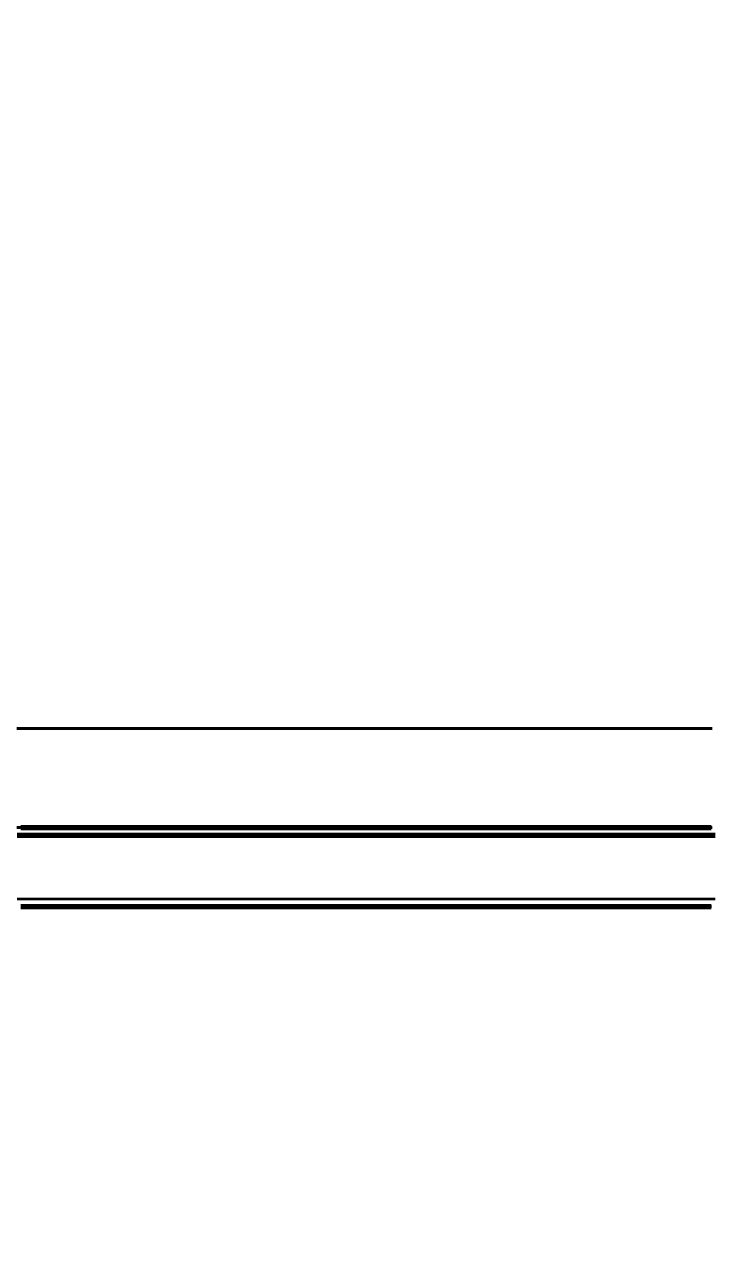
# Model space of a CAD drawing. Header units: millimetres. Extents: x 0 to 1554, y 0 to 420.
# Drawn here: x 92.08 to 108.47, y 141.39 to 170.84 of the extents above; entities that cross this region are included whole.
import ezdxf

# ---------------------------------------------------------------- set-up
doc = ezdxf.new("R2010")
doc.units = ezdxf.units.MM
doc.linetypes.add('IRAM-E-TRAZOS', pattern=[5, 4, -1])
for name, color, linetype, lineweight in [('01-VISIBLE', 7, 'CONTINUOUS', 70), ('02-OCULTA', 4, 'IRAM-E-TRAZOS', 35), ('04-COTA', 3, 'CONTINUOUS', 18)]:
    doc.layers.add(name, color=color, linetype=linetype, lineweight=lineweight)
doc.styles.add('ISO3098', font='isocpeur.ttf')
doc.dimstyles.new('FLAMA-IRAM', dxfattribs={"dimtxt": 3.5, "dimasz": 3.5, "dimexe": 2, "dimexo": 1.5, "dimgap": 1, "dimtad": 1, "dimdec": 1, "dimtxsty": 'ISO3098', "dimblk": 'IRAM_FLECHA', "dimblk1": 'IRAM_FLECHA', "dimblk2": 'IRAM_FLECHA', "dimcen": 2.5, "dimclrd": 256, "dimclre": 256, "dimclrt": 256, "dimazin": 3, "dimtfac": 1, "dimtmove": 0, "dimatfit": 3, "dimlwd": 18, "dimlwe": 18})

# ---------------------------------------------------------------- blocks, each defined once
blk = doc.blocks.new('IRAM_FLECHA')
blk.add_solid([(0, 0), (-1, 0.125), (-1, -0.125)])

msp = doc.modelspace()

# ---------------------------------------------------------------- linework, layer by layer
at = {"layer": '01-VISIBLE'}
for points in [[(108.66, 151.362), (108.467, 151.362), (108.274, 151.362), (108.082, 151.362), (107.889, 151.362), (107.697, 151.362), (107.504, 151.362), (107.311, 151.362), (107.119, 151.362), (106.926, 151.362), (106.733, 151.362), (106.541, 151.362), (106.348, 151.362), (106.156, 151.362), (105.963, 151.362), (105.77, 151.362), (105.578, 151.362), (105.385, 151.362), (105.192, 151.362), (105, 151.362), (104.807, 151.362), (104.615, 151.362), (104.422, 151.362), (104.229, 151.362), (104.037, 151.362), (103.844, 151.362), (103.651, 151.362), (103.459, 151.362), (103.266, 151.362), (103.074, 151.362), (102.881, 151.362), (102.688, 151.362), (102.496, 151.362), (102.303, 151.362), (102.111, 151.362), (101.918, 151.362), (101.725, 151.362), (101.533, 151.362), (101.34, 151.362), (101.147, 151.362), (100.955, 151.362), (100.762, 151.362), (100.569, 151.362), (100.377, 151.362), (100.184, 151.362), (99.992, 151.362), (99.799, 151.362), (99.606, 151.362), (99.414, 151.362), (99.221, 151.362), (99.028, 151.362), (98.836, 151.362), (98.643, 151.362), (98.451, 151.362), (98.258, 151.362), (98.065, 151.362), (97.873, 151.362), (97.68, 151.362), (97.487, 151.362), (97.295, 151.362), (97.102, 151.362), (96.91, 151.362), (96.717, 151.362), (96.524, 151.362), (96.332, 151.362), (96.139, 151.362), (95.947, 151.362), (95.754, 151.362), (95.561, 151.362), (95.369, 151.362), (95.176, 151.362), (94.983, 151.362), (94.791, 151.362), (94.598, 151.362), (94.405, 151.362), (94.213, 151.362), (94.02, 151.362), (93.828, 151.362), (93.635, 151.362), (93.442, 151.362), (93.25, 151.362), (93.057, 151.362), (92.864, 151.362), (92.672, 151.362), (92.479, 151.362), (92.287, 151.362), (92.094, 151.362), (91.901, 151.362)], [(91.985, 151.552), (92.18, 151.552), (92.375, 151.552), (92.57, 151.552), (92.765, 151.552), (92.96, 151.552), (93.155, 151.552), (93.35, 151.552), (93.545, 151.552), (93.74, 151.552), (93.935, 151.552), (94.13, 151.552), (94.325, 151.552), (94.52, 151.552), (94.715, 151.552), (94.91, 151.552), (95.105, 151.552), (95.3, 151.552), (95.495, 151.552), (95.69, 151.552), (95.885, 151.552), (96.08, 151.552), (96.275, 151.552), (96.47, 151.552), (96.665, 151.552), (96.86, 151.552), (97.055, 151.552), (97.25, 151.552), (97.445, 151.552), (97.64, 151.552), (97.835, 151.552), (98.03, 151.552), (98.225, 151.552), (98.42, 151.552), (98.615, 151.552), (98.81, 151.552), (99.005, 151.552), (99.2, 151.552), (99.395, 151.552), (99.59, 151.552), (99.785, 151.552), (99.98, 151.552), (100.175, 151.552), (100.37, 151.552), (100.565, 151.552), (100.76, 151.552), (100.955, 151.552), (101.15, 151.552), (101.345, 151.552), (101.54, 151.552), (101.735, 151.552), (101.93, 151.552), (102.125, 151.552), (102.32, 151.552), (102.515, 151.552), (102.71, 151.552), (102.905, 151.552), (103.1, 151.552), (103.295, 151.552), (103.49, 151.552), (103.685, 151.552), (103.88, 151.552), (104.075, 151.552), (104.27, 151.552), (104.465, 151.552), (104.66, 151.552), (104.855, 151.552), (105.05, 151.552), (105.245, 151.552), (105.44, 151.552), (105.635, 151.552), (105.83, 151.552), (106.025, 151.552), (106.22, 151.552), (106.415, 151.552), (106.61, 151.552), (106.805, 151.552), (107, 151.552), (107.195, 151.552), (107.39, 151.552), (107.585, 151.552), (107.78, 151.552), (107.975, 151.552), (108.17, 151.552), (108.365, 151.552), (108.56, 151.552)], [(91.985, 149.652), (92.18, 149.652), (92.375, 149.652), (92.57, 149.652), (92.765, 149.652), (92.96, 149.652), (93.155, 149.652), (93.35, 149.652), (93.545, 149.652), (93.74, 149.652), (93.935, 149.652), (94.13, 149.652), (94.325, 149.652), (94.52, 149.652), (94.715, 149.652), (94.91, 149.652), (95.105, 149.652), (95.3, 149.652), (95.495, 149.652), (95.69, 149.652), (95.885, 149.652), (96.08, 149.652), (96.275, 149.652), (96.47, 149.652), (96.665, 149.652), (96.86, 149.652), (97.055, 149.652), (97.25, 149.652), (97.445, 149.652), (97.64, 149.652), (97.835, 149.652), (98.03, 149.652), (98.225, 149.652), (98.42, 149.652), (98.615, 149.652), (98.81, 149.652), (99.005, 149.652), (99.2, 149.652), (99.395, 149.652), (99.59, 149.652), (99.785, 149.652), (99.98, 149.652), (100.175, 149.652), (100.37, 149.652), (100.565, 149.652), (100.76, 149.652), (100.955, 149.652), (101.15, 149.652), (101.345, 149.652), (101.54, 149.652), (101.735, 149.652), (101.93, 149.652), (102.125, 149.652), (102.32, 149.652), (102.515, 149.652), (102.71, 149.652), (102.905, 149.652), (103.1, 149.652), (103.295, 149.652), (103.49, 149.652), (103.685, 149.652), (103.88, 149.652), (104.075, 149.652), (104.27, 149.652), (104.465, 149.652), (104.66, 149.652), (104.855, 149.652), (105.05, 149.652), (105.245, 149.652), (105.44, 149.652), (105.635, 149.652), (105.83, 149.652), (106.025, 149.652), (106.22, 149.652), (106.415, 149.652), (106.61, 149.652), (106.805, 149.652), (107, 149.652), (107.195, 149.652), (107.39, 149.652), (107.585, 149.652), (107.78, 149.652), (107.975, 149.652), (108.17, 149.652), (108.365, 149.652), (108.56, 149.652)]]:
    msp.add_lwpolyline(points, dxfattribs=at)
at = {"layer": '02-OCULTA'}
for points in [[(108.588, 153.927), (108.402, 153.927), (108.217, 153.927), (108.031, 153.927), (107.846, 153.927), (107.66, 153.927), (107.475, 153.927), (107.289, 153.927), (107.104, 153.927), (106.918, 153.927), (106.733, 153.927), (106.547, 153.927), (106.362, 153.927), (106.176, 153.927), (105.991, 153.927), (105.805, 153.927), (105.62, 153.927), (105.434, 153.927), (105.249, 153.927), (105.063, 153.927), (104.878, 153.927), (104.692, 153.927), (104.507, 153.927), (104.321, 153.927), (104.136, 153.927), (103.95, 153.927), (103.765, 153.927), (103.579, 153.927), (103.394, 153.927), (103.208, 153.927), (103.023, 153.927), (102.837, 153.927), (102.652, 153.927), (102.466, 153.927), (102.281, 153.927), (102.095, 153.927), (101.91, 153.927), (101.724, 153.927), (101.539, 153.927), (101.353, 153.927), (101.168, 153.927), (100.982, 153.927), (100.797, 153.927), (100.611, 153.927), (100.426, 153.927), (100.24, 153.927), (100.055, 153.927), (99.869, 153.927), (99.684, 153.927), (99.498, 153.927), (99.313, 153.927), (99.127, 153.927), (98.942, 153.927), (98.756, 153.927), (98.571, 153.927), (98.385, 153.927), (98.2, 153.927), (98.014, 153.927), (97.829, 153.927), (97.643, 153.927), (97.458, 153.927), (97.272, 153.927), (97.087, 153.927), (96.901, 153.927), (96.716, 153.927), (96.53, 153.927), (96.345, 153.927), (96.159, 153.927), (95.974, 153.927), (95.788, 153.927), (95.603, 153.927), (95.417, 153.927), (95.232, 153.927), (95.046, 153.927), (94.861, 153.927), (94.675, 153.927), (94.49, 153.927), (94.304, 153.927), (94.119, 153.927), (93.933, 153.927), (93.748, 153.927), (93.562, 153.927), (93.377, 153.927), (93.191, 153.927), (93.006, 153.927), (92.82, 153.927), (92.635, 153.927), (92.45, 153.927), (92.264, 153.927), (92.078, 153.927), (91.893, 153.927)], [(91.893, 153.927), (92.078, 153.927), (92.264, 153.927), (92.45, 153.927), (92.635, 153.927), (92.82, 153.927), (93.006, 153.927), (93.191, 153.927), (93.377, 153.927), (93.562, 153.927), (93.748, 153.927), (93.933, 153.927), (94.119, 153.927), (94.304, 153.927), (94.49, 153.927), (94.675, 153.927), (94.861, 153.927), (95.046, 153.927), (95.232, 153.927), (95.417, 153.927), (95.603, 153.927), (95.788, 153.927), (95.974, 153.927), (96.159, 153.927), (96.345, 153.927), (96.53, 153.927), (96.716, 153.927), (96.901, 153.927), (97.087, 153.927), (97.272, 153.927), (97.458, 153.927), (97.643, 153.927), (97.829, 153.927), (98.014, 153.927), (98.2, 153.927), (98.385, 153.927), (98.571, 153.927), (98.756, 153.927), (98.942, 153.927), (99.127, 153.927), (99.313, 153.927), (99.498, 153.927), (99.684, 153.927), (99.869, 153.927), (100.055, 153.927), (100.24, 153.927), (100.426, 153.927), (100.611, 153.927), (100.797, 153.927), (100.982, 153.927), (101.168, 153.927), (101.353, 153.927), (101.539, 153.927), (101.724, 153.927), (101.91, 153.927), (102.095, 153.927), (102.281, 153.927), (102.466, 153.927), (102.652, 153.927), (102.837, 153.927), (103.023, 153.927), (103.208, 153.927), (103.394, 153.927), (103.579, 153.927), (103.765, 153.927), (103.95, 153.927), (104.136, 153.927), (104.321, 153.927), (104.507, 153.927), (104.692, 153.927), (104.878, 153.927), (105.063, 153.927), (105.249, 153.927), (105.434, 153.927), (105.62, 153.927), (105.805, 153.927), (105.991, 153.927), (106.176, 153.927), (106.362, 153.927), (106.547, 153.927), (106.733, 153.927), (106.918, 153.927), (107.104, 153.927), (107.289, 153.927), (107.475, 153.927), (107.66, 153.927), (107.846, 153.927), (108.031, 153.927), (108.217, 153.927), (108.402, 153.927), (108.588, 153.927)], [(108.569, 153.927), (108.379, 153.927), (108.189, 153.927), (107.998, 153.927), (107.808, 153.927), (107.618, 153.927), (107.428, 153.927), (107.237, 153.927), (107.047, 153.927), (106.857, 153.927), (106.667, 153.927), (106.476, 153.927), (106.286, 153.927), (106.096, 153.927), (105.906, 153.927), (105.715, 153.927), (105.525, 153.927), (105.335, 153.927), (105.145, 153.927), (104.954, 153.927), (104.764, 153.927), (104.574, 153.927), (104.384, 153.927), (104.193, 153.927), (104.003, 153.927), (103.813, 153.927), (103.623, 153.927), (103.432, 153.927), (103.242, 153.927), (103.052, 153.927), (102.862, 153.927), (102.671, 153.927), (102.481, 153.927), (102.291, 153.927), (102.101, 153.927), (101.91, 153.927), (101.72, 153.927), (101.53, 153.927), (101.34, 153.927), (101.149, 153.927), (100.959, 153.927), (100.769, 153.927), (100.579, 153.927), (100.388, 153.927), (100.198, 153.927), (100.008, 153.927), (99.818, 153.927), (99.627, 153.927), (99.437, 153.927), (99.247, 153.927), (99.057, 153.927), (98.867, 153.927), (98.676, 153.927), (98.486, 153.927), (98.296, 153.927), (98.105, 153.927), (97.915, 153.927), (97.725, 153.927), (97.535, 153.927), (97.344, 153.927), (97.154, 153.927), (96.964, 153.927), (96.774, 153.927), (96.583, 153.927), (96.393, 153.927), (96.203, 153.927), (96.013, 153.927), (95.822, 153.927), (95.632, 153.927), (95.442, 153.927), (95.252, 153.927), (95.061, 153.927), (94.871, 153.927), (94.681, 153.927), (94.491, 153.927), (94.3, 153.927), (94.11, 153.927), (93.92, 153.927), (93.73, 153.927), (93.539, 153.927), (93.349, 153.927), (93.159, 153.927), (92.969, 153.927), (92.778, 153.927), (92.588, 153.927), (92.398, 153.927), (92.208, 153.927), (92.017, 153.927)], [(92.017, 153.927), (92.208, 153.927), (92.398, 153.927), (92.588, 153.927), (92.778, 153.927), (92.969, 153.927), (93.159, 153.927), (93.349, 153.927), (93.539, 153.927), (93.73, 153.927), (93.92, 153.927), (94.11, 153.927), (94.3, 153.927), (94.491, 153.927), (94.681, 153.927), (94.871, 153.927), (95.061, 153.927), (95.252, 153.927), (95.442, 153.927), (95.632, 153.927), (95.822, 153.927), (96.013, 153.927), (96.203, 153.927), (96.393, 153.927), (96.583, 153.927), (96.774, 153.927), (96.964, 153.927), (97.154, 153.927), (97.344, 153.927), (97.535, 153.927), (97.725, 153.927), (97.915, 153.927), (98.105, 153.927), (98.296, 153.927), (98.486, 153.927), (98.676, 153.927), (98.867, 153.927), (99.057, 153.927), (99.247, 153.927), (99.437, 153.927), (99.627, 153.927), (99.818, 153.927), (100.008, 153.927), (100.198, 153.927), (100.388, 153.927), (100.579, 153.927), (100.769, 153.927), (100.959, 153.927), (101.149, 153.927), (101.34, 153.927), (101.53, 153.927), (101.72, 153.927), (101.91, 153.927), (102.101, 153.927), (102.291, 153.927), (102.481, 153.927), (102.671, 153.927), (102.862, 153.927), (103.052, 153.927), (103.242, 153.927), (103.432, 153.927), (103.623, 153.927), (103.813, 153.927), (104.003, 153.927), (104.193, 153.927), (104.384, 153.927), (104.574, 153.927), (104.764, 153.927), (104.954, 153.927), (105.145, 153.927), (105.335, 153.927), (105.525, 153.927), (105.715, 153.927), (105.906, 153.927), (106.096, 153.927), (106.286, 153.927), (106.476, 153.927), (106.667, 153.927), (106.857, 153.927), (107.047, 153.927), (107.237, 153.927), (107.428, 153.927), (107.618, 153.927), (107.808, 153.927), (107.998, 153.927), (108.189, 153.927), (108.379, 153.927), (108.569, 153.927)], [(108.588, 151.552), (108.402, 151.552), (108.217, 151.552), (108.031, 151.552), (107.846, 151.552), (107.66, 151.552), (107.475, 151.552), (107.289, 151.552), (107.104, 151.552), (106.918, 151.552), (106.733, 151.552), (106.547, 151.552), (106.362, 151.552), (106.176, 151.552), (105.991, 151.552), (105.805, 151.552), (105.62, 151.552), (105.434, 151.552), (105.249, 151.552), (105.063, 151.552), (104.878, 151.552), (104.692, 151.552), (104.507, 151.552), (104.321, 151.552), (104.136, 151.552), (103.95, 151.552), (103.765, 151.552), (103.579, 151.552), (103.394, 151.552), (103.208, 151.552), (103.023, 151.552), (102.837, 151.552), (102.652, 151.552), (102.466, 151.552), (102.281, 151.552), (102.095, 151.552), (101.91, 151.552), (101.724, 151.552), (101.539, 151.552), (101.353, 151.552), (101.168, 151.552), (100.982, 151.552), (100.797, 151.552), (100.611, 151.552), (100.426, 151.552), (100.24, 151.552), (100.055, 151.552), (99.869, 151.552), (99.684, 151.552), (99.498, 151.552), (99.313, 151.552), (99.127, 151.552), (98.942, 151.552), (98.756, 151.552), (98.571, 151.552), (98.385, 151.552), (98.2, 151.552), (98.014, 151.552), (97.829, 151.552), (97.643, 151.552), (97.458, 151.552), (97.272, 151.552), (97.087, 151.552), (96.901, 151.552), (96.716, 151.552), (96.53, 151.552), (96.345, 151.552), (96.159, 151.552), (95.974, 151.552), (95.788, 151.552), (95.603, 151.552), (95.417, 151.552), (95.232, 151.552), (95.046, 151.552), (94.861, 151.552), (94.675, 151.552), (94.49, 151.552), (94.304, 151.552), (94.119, 151.552), (93.933, 151.552), (93.748, 151.552), (93.562, 151.552), (93.377, 151.552), (93.191, 151.552), (93.006, 151.552), (92.82, 151.552), (92.635, 151.552), (92.45, 151.552), (92.264, 151.552), (92.078, 151.552), (91.893, 151.552)], [(91.893, 151.552), (92.078, 151.552), (92.264, 151.552), (92.45, 151.552), (92.635, 151.552), (92.82, 151.552), (93.006, 151.552), (93.191, 151.552), (93.377, 151.552), (93.562, 151.552), (93.748, 151.552), (93.933, 151.552), (94.119, 151.552), (94.304, 151.552), (94.49, 151.552), (94.675, 151.552), (94.861, 151.552), (95.046, 151.552), (95.232, 151.552), (95.417, 151.552), (95.603, 151.552), (95.788, 151.552), (95.974, 151.552), (96.159, 151.552), (96.345, 151.552), (96.53, 151.552), (96.716, 151.552), (96.901, 151.552), (97.087, 151.552), (97.272, 151.552), (97.458, 151.552), (97.643, 151.552), (97.829, 151.552), (98.014, 151.552), (98.2, 151.552), (98.385, 151.552), (98.571, 151.552), (98.756, 151.552), (98.942, 151.552), (99.127, 151.552), (99.313, 151.552), (99.498, 151.552), (99.684, 151.552), (99.869, 151.552), (100.055, 151.552), (100.24, 151.552), (100.426, 151.552), (100.611, 151.552), (100.797, 151.552), (100.982, 151.552), (101.168, 151.552), (101.353, 151.552), (101.539, 151.552), (101.724, 151.552), (101.91, 151.552), (102.095, 151.552), (102.281, 151.552), (102.466, 151.552), (102.652, 151.552), (102.837, 151.552), (103.023, 151.552), (103.208, 151.552), (103.394, 151.552), (103.579, 151.552), (103.765, 151.552), (103.95, 151.552), (104.136, 151.552), (104.321, 151.552), (104.507, 151.552), (104.692, 151.552), (104.878, 151.552), (105.063, 151.552), (105.249, 151.552), (105.434, 151.552), (105.62, 151.552), (105.805, 151.552), (105.991, 151.552), (106.176, 151.552), (106.362, 151.552), (106.547, 151.552), (106.733, 151.552), (106.918, 151.552), (107.104, 151.552), (107.289, 151.552), (107.475, 151.552), (107.66, 151.552), (107.846, 151.552), (108.031, 151.552), (108.217, 151.552), (108.402, 151.552), (108.588, 151.552)], [(108.549, 151.362), (108.358, 151.362), (108.167, 151.362), (107.977, 151.362), (107.786, 151.362), (107.595, 151.362), (107.404, 151.362), (107.214, 151.362), (107.023, 151.362), (106.832, 151.362), (106.642, 151.362), (106.451, 151.362), (106.26, 151.362), (106.069, 151.362), (105.879, 151.362), (105.688, 151.362), (105.497, 151.362), (105.306, 151.362), (105.116, 151.362), (104.925, 151.362), (104.734, 151.362), (104.544, 151.362), (104.353, 151.362), (104.162, 151.362), (103.971, 151.362), (103.781, 151.362), (103.59, 151.362), (103.399, 151.362), (103.209, 151.362), (103.018, 151.362), (102.827, 151.362), (102.636, 151.362), (102.446, 151.362), (102.255, 151.362), (102.064, 151.362), (101.873, 151.362), (101.683, 151.362), (101.492, 151.362), (101.301, 151.362), (101.111, 151.362), (100.92, 151.362), (100.729, 151.362), (100.538, 151.362), (100.348, 151.362), (100.157, 151.362), (99.966, 151.362), (99.775, 151.362), (99.585, 151.362), (99.394, 151.362), (99.203, 151.362), (99.013, 151.362), (98.822, 151.362), (98.631, 151.362), (98.44, 151.362), (98.25, 151.362), (98.059, 151.362), (97.868, 151.362), (97.677, 151.362), (97.487, 151.362), (97.296, 151.362), (97.105, 151.362), (96.915, 151.362), (96.724, 151.362), (96.533, 151.362), (96.342, 151.362), (96.152, 151.362), (95.961, 151.362), (95.77, 151.362), (95.58, 151.362), (95.389, 151.362), (95.198, 151.362), (95.007, 151.362), (94.817, 151.362), (94.626, 151.362), (94.435, 151.362), (94.244, 151.362), (94.054, 151.362), (93.863, 151.362), (93.672, 151.362), (93.482, 151.362), (93.291, 151.362), (93.1, 151.362), (92.909, 151.362), (92.719, 151.362), (92.528, 151.362), (92.337, 151.362), (92.146, 151.362), (91.956, 151.362)], [(108.56, 151.552), (108.365, 151.552), (108.17, 151.552), (107.975, 151.552), (107.78, 151.552), (107.585, 151.552), (107.39, 151.552), (107.195, 151.552), (107, 151.552), (106.805, 151.552), (106.61, 151.552), (106.415, 151.552), (106.22, 151.552), (106.025, 151.552), (105.83, 151.552), (105.635, 151.552), (105.44, 151.552), (105.245, 151.552), (105.05, 151.552), (104.855, 151.552), (104.66, 151.552), (104.465, 151.552), (104.27, 151.552), (104.075, 151.552), (103.88, 151.552), (103.685, 151.552), (103.49, 151.552), (103.295, 151.552), (103.1, 151.552), (102.905, 151.552), (102.71, 151.552), (102.515, 151.552), (102.32, 151.552), (102.125, 151.552), (101.93, 151.552), (101.735, 151.552), (101.54, 151.552), (101.345, 151.552), (101.15, 151.552), (100.955, 151.552), (100.76, 151.552), (100.565, 151.552), (100.37, 151.552), (100.175, 151.552), (99.98, 151.552), (99.785, 151.552), (99.59, 151.552), (99.395, 151.552), (99.2, 151.552), (99.005, 151.552), (98.81, 151.552), (98.615, 151.552), (98.42, 151.552), (98.225, 151.552), (98.03, 151.552), (97.835, 151.552), (97.64, 151.552), (97.445, 151.552), (97.25, 151.552), (97.055, 151.552), (96.86, 151.552), (96.665, 151.552), (96.47, 151.552), (96.275, 151.552), (96.08, 151.552), (95.885, 151.552), (95.69, 151.552), (95.495, 151.552), (95.3, 151.552), (95.105, 151.552), (94.91, 151.552), (94.715, 151.552), (94.52, 151.552), (94.325, 151.552), (94.13, 151.552), (93.935, 151.552), (93.74, 151.552), (93.545, 151.552), (93.35, 151.552), (93.155, 151.552), (92.96, 151.552), (92.765, 151.552), (92.57, 151.552), (92.375, 151.552), (92.18, 151.552), (91.985, 151.552)], [(108.569, 151.552), (108.379, 151.552), (108.189, 151.552), (107.998, 151.552), (107.808, 151.552), (107.618, 151.552), (107.428, 151.552), (107.237, 151.552), (107.047, 151.552), (106.857, 151.552), (106.667, 151.552), (106.476, 151.552), (106.286, 151.552), (106.096, 151.552), (105.906, 151.552), (105.715, 151.552), (105.525, 151.552), (105.335, 151.552), (105.145, 151.552), (104.954, 151.552), (104.764, 151.552), (104.574, 151.552), (104.384, 151.552), (104.193, 151.552), (104.003, 151.552), (103.813, 151.552), (103.623, 151.552), (103.432, 151.552), (103.242, 151.552), (103.052, 151.552), (102.862, 151.552), (102.671, 151.552), (102.481, 151.552), (102.291, 151.552), (102.101, 151.552), (101.91, 151.552), (101.72, 151.552), (101.53, 151.552), (101.34, 151.552), (101.149, 151.552), (100.959, 151.552), (100.769, 151.552), (100.579, 151.552), (100.388, 151.552), (100.198, 151.552), (100.008, 151.552), (99.818, 151.552), (99.627, 151.552), (99.437, 151.552), (99.247, 151.552), (99.057, 151.552), (98.867, 151.552), (98.676, 151.552), (98.486, 151.552), (98.296, 151.552), (98.105, 151.552), (97.915, 151.552), (97.725, 151.552), (97.535, 151.552), (97.344, 151.552), (97.154, 151.552), (96.964, 151.552), (96.774, 151.552), (96.583, 151.552), (96.393, 151.552), (96.203, 151.552), (96.013, 151.552), (95.822, 151.552), (95.632, 151.552), (95.442, 151.552), (95.252, 151.552), (95.061, 151.552), (94.871, 151.552), (94.681, 151.552), (94.491, 151.552), (94.3, 151.552), (94.11, 151.552), (93.92, 151.552), (93.73, 151.552), (93.539, 151.552), (93.349, 151.552), (93.159, 151.552), (92.969, 151.552), (92.778, 151.552), (92.588, 151.552), (92.398, 151.552), (92.208, 151.552), (92.017, 151.552)], [(108.569, 151.552), (108.379, 151.552), (108.189, 151.552), (107.998, 151.552), (107.808, 151.552), (107.618, 151.552), (107.428, 151.552), (107.237, 151.552), (107.047, 151.552), (106.857, 151.552), (106.667, 151.552), (106.476, 151.552), (106.286, 151.552), (106.096, 151.552), (105.906, 151.552), (105.715, 151.552), (105.525, 151.552), (105.335, 151.552), (105.145, 151.552), (104.954, 151.552), (104.764, 151.552), (104.574, 151.552), (104.384, 151.552), (104.193, 151.552), (104.003, 151.552), (103.813, 151.552), (103.623, 151.552), (103.432, 151.552), (103.242, 151.552), (103.052, 151.552), (102.862, 151.552), (102.671, 151.552), (102.481, 151.552), (102.291, 151.552), (102.101, 151.552), (101.91, 151.552), (101.72, 151.552), (101.53, 151.552), (101.34, 151.552), (101.149, 151.552), (100.959, 151.552), (100.769, 151.552), (100.579, 151.552), (100.388, 151.552), (100.198, 151.552), (100.008, 151.552), (99.818, 151.552), (99.627, 151.552), (99.437, 151.552), (99.247, 151.552), (99.057, 151.552), (98.867, 151.552), (98.676, 151.552), (98.486, 151.552), (98.296, 151.552), (98.105, 151.552), (97.915, 151.552), (97.725, 151.552), (97.535, 151.552), (97.344, 151.552), (97.154, 151.552), (96.964, 151.552), (96.774, 151.552), (96.583, 151.552), (96.393, 151.552), (96.203, 151.552), (96.013, 151.552), (95.822, 151.552), (95.632, 151.552), (95.442, 151.552), (95.252, 151.552), (95.061, 151.552), (94.871, 151.552), (94.681, 151.552), (94.491, 151.552), (94.3, 151.552), (94.11, 151.552), (93.92, 151.552), (93.73, 151.552), (93.539, 151.552), (93.349, 151.552), (93.159, 151.552), (92.969, 151.552), (92.778, 151.552), (92.588, 151.552), (92.398, 151.552), (92.208, 151.552), (92.017, 151.552)], [(92.017, 151.552), (92.208, 151.552), (92.398, 151.552), (92.588, 151.552), (92.778, 151.552), (92.969, 151.552), (93.159, 151.552), (93.349, 151.552), (93.539, 151.552), (93.73, 151.552), (93.92, 151.552), (94.11, 151.552), (94.3, 151.552), (94.491, 151.552), (94.681, 151.552), (94.871, 151.552), (95.061, 151.552), (95.252, 151.552), (95.442, 151.552), (95.632, 151.552), (95.822, 151.552), (96.013, 151.552), (96.203, 151.552), (96.393, 151.552), (96.583, 151.552), (96.774, 151.552), (96.964, 151.552), (97.154, 151.552), (97.344, 151.552), (97.535, 151.552), (97.725, 151.552), (97.915, 151.552), (98.105, 151.552), (98.296, 151.552), (98.486, 151.552), (98.676, 151.552), (98.867, 151.552), (99.057, 151.552), (99.247, 151.552), (99.437, 151.552), (99.627, 151.552), (99.818, 151.552), (100.008, 151.552), (100.198, 151.552), (100.388, 151.552), (100.579, 151.552), (100.769, 151.552), (100.959, 151.552), (101.149, 151.552), (101.34, 151.552), (101.53, 151.552), (101.72, 151.552), (101.91, 151.552), (102.101, 151.552), (102.291, 151.552), (102.481, 151.552), (102.671, 151.552), (102.862, 151.552), (103.052, 151.552), (103.242, 151.552), (103.432, 151.552), (103.623, 151.552), (103.813, 151.552), (104.003, 151.552), (104.193, 151.552), (104.384, 151.552), (104.574, 151.552), (104.764, 151.552), (104.954, 151.552), (105.145, 151.552), (105.335, 151.552), (105.525, 151.552), (105.715, 151.552), (105.906, 151.552), (106.096, 151.552), (106.286, 151.552), (106.476, 151.552), (106.667, 151.552), (106.857, 151.552), (107.047, 151.552), (107.237, 151.552), (107.428, 151.552), (107.618, 151.552), (107.808, 151.552), (107.998, 151.552), (108.189, 151.552), (108.379, 151.552), (108.569, 151.552)], [(92.017, 151.552), (92.208, 151.552), (92.398, 151.552), (92.588, 151.552), (92.778, 151.552), (92.969, 151.552), (93.159, 151.552), (93.349, 151.552), (93.539, 151.552), (93.73, 151.552), (93.92, 151.552), (94.11, 151.552), (94.3, 151.552), (94.491, 151.552), (94.681, 151.552), (94.871, 151.552), (95.061, 151.552), (95.252, 151.552), (95.442, 151.552), (95.632, 151.552), (95.822, 151.552), (96.013, 151.552), (96.203, 151.552), (96.393, 151.552), (96.583, 151.552), (96.774, 151.552), (96.964, 151.552), (97.154, 151.552), (97.344, 151.552), (97.535, 151.552), (97.725, 151.552), (97.915, 151.552), (98.105, 151.552), (98.296, 151.552), (98.486, 151.552), (98.676, 151.552), (98.867, 151.552), (99.057, 151.552), (99.247, 151.552), (99.437, 151.552), (99.627, 151.552), (99.818, 151.552), (100.008, 151.552), (100.198, 151.552), (100.388, 151.552), (100.579, 151.552), (100.769, 151.552), (100.959, 151.552), (101.149, 151.552), (101.34, 151.552), (101.53, 151.552), (101.72, 151.552), (101.91, 151.552), (102.101, 151.552), (102.291, 151.552), (102.481, 151.552), (102.671, 151.552), (102.862, 151.552), (103.052, 151.552), (103.242, 151.552), (103.432, 151.552), (103.623, 151.552), (103.813, 151.552), (104.003, 151.552), (104.193, 151.552), (104.384, 151.552), (104.574, 151.552), (104.764, 151.552), (104.954, 151.552), (105.145, 151.552), (105.335, 151.552), (105.525, 151.552), (105.715, 151.552), (105.906, 151.552), (106.096, 151.552), (106.286, 151.552), (106.476, 151.552), (106.667, 151.552), (106.857, 151.552), (107.047, 151.552), (107.237, 151.552), (107.428, 151.552), (107.618, 151.552), (107.808, 151.552), (107.998, 151.552), (108.189, 151.552), (108.379, 151.552), (108.569, 151.552)], [(91.901, 149.842), (92.094, 149.842), (92.287, 149.842), (92.479, 149.842), (92.672, 149.842), (92.864, 149.842), (93.057, 149.842), (93.25, 149.842), (93.442, 149.842), (93.635, 149.842), (93.828, 149.842), (94.02, 149.842), (94.213, 149.842), (94.405, 149.842), (94.598, 149.842), (94.791, 149.842), (94.983, 149.842), (95.176, 149.842), (95.369, 149.842), (95.561, 149.842), (95.754, 149.842), (95.947, 149.842), (96.139, 149.842), (96.332, 149.842), (96.524, 149.842), (96.717, 149.842), (96.91, 149.842), (97.102, 149.842), (97.295, 149.842), (97.487, 149.842), (97.68, 149.842), (97.873, 149.842), (98.065, 149.842), (98.258, 149.842), (98.451, 149.842), (98.643, 149.842), (98.836, 149.842), (99.028, 149.842), (99.221, 149.842), (99.414, 149.842), (99.606, 149.842), (99.799, 149.842), (99.992, 149.842), (100.184, 149.842), (100.377, 149.842), (100.569, 149.842), (100.762, 149.842), (100.955, 149.842), (101.147, 149.842), (101.34, 149.842), (101.533, 149.842), (101.725, 149.842), (101.918, 149.842), (102.111, 149.842), (102.303, 149.842), (102.496, 149.842), (102.688, 149.842), (102.881, 149.842), (103.074, 149.842), (103.266, 149.842), (103.459, 149.842), (103.651, 149.842), (103.844, 149.842), (104.037, 149.842), (104.229, 149.842), (104.422, 149.842), (104.615, 149.842), (104.807, 149.842), (105, 149.842), (105.192, 149.842), (105.385, 149.842), (105.578, 149.842), (105.77, 149.842), (105.963, 149.842), (106.156, 149.842), (106.348, 149.842), (106.541, 149.842), (106.733, 149.842), (106.926, 149.842), (107.119, 149.842), (107.311, 149.842), (107.504, 149.842), (107.697, 149.842), (107.889, 149.842), (108.082, 149.842), (108.274, 149.842), (108.467, 149.842), (108.66, 149.842)], [(91.901, 149.842), (92.094, 149.842), (92.287, 149.842), (92.479, 149.842), (92.672, 149.842), (92.864, 149.842), (93.057, 149.842), (93.25, 149.842), (93.442, 149.842), (93.635, 149.842), (93.828, 149.842), (94.02, 149.842), (94.213, 149.842), (94.405, 149.842), (94.598, 149.842), (94.791, 149.842), (94.983, 149.842), (95.176, 149.842), (95.369, 149.842), (95.561, 149.842), (95.754, 149.842), (95.947, 149.842), (96.139, 149.842), (96.332, 149.842), (96.524, 149.842), (96.717, 149.842), (96.91, 149.842), (97.102, 149.842), (97.295, 149.842), (97.487, 149.842), (97.68, 149.842), (97.873, 149.842), (98.065, 149.842), (98.258, 149.842), (98.451, 149.842), (98.643, 149.842), (98.836, 149.842), (99.028, 149.842), (99.221, 149.842), (99.414, 149.842), (99.606, 149.842), (99.799, 149.842), (99.992, 149.842), (100.184, 149.842), (100.377, 149.842), (100.569, 149.842), (100.762, 149.842), (100.955, 149.842), (101.147, 149.842), (101.34, 149.842), (101.533, 149.842), (101.725, 149.842), (101.918, 149.842), (102.111, 149.842), (102.303, 149.842), (102.496, 149.842), (102.688, 149.842), (102.881, 149.842), (103.074, 149.842), (103.266, 149.842), (103.459, 149.842), (103.651, 149.842), (103.844, 149.842), (104.037, 149.842), (104.229, 149.842), (104.422, 149.842), (104.615, 149.842), (104.807, 149.842), (105, 149.842), (105.192, 149.842), (105.385, 149.842), (105.578, 149.842), (105.77, 149.842), (105.963, 149.842), (106.156, 149.842), (106.348, 149.842), (106.541, 149.842), (106.733, 149.842), (106.926, 149.842), (107.119, 149.842), (107.311, 149.842), (107.504, 149.842), (107.697, 149.842), (107.889, 149.842), (108.082, 149.842), (108.274, 149.842), (108.467, 149.842), (108.66, 149.842)], [(108.56, 149.652), (108.365, 149.652), (108.17, 149.652), (107.975, 149.652), (107.78, 149.652), (107.585, 149.652), (107.39, 149.652), (107.195, 149.652), (107, 149.652), (106.805, 149.652), (106.61, 149.652), (106.415, 149.652), (106.22, 149.652), (106.025, 149.652), (105.83, 149.652), (105.635, 149.652), (105.44, 149.652), (105.245, 149.652), (105.05, 149.652), (104.855, 149.652), (104.66, 149.652), (104.465, 149.652), (104.27, 149.652), (104.075, 149.652), (103.88, 149.652), (103.685, 149.652), (103.49, 149.652), (103.295, 149.652), (103.1, 149.652), (102.905, 149.652), (102.71, 149.652), (102.515, 149.652), (102.32, 149.652), (102.125, 149.652), (101.93, 149.652), (101.735, 149.652), (101.54, 149.652), (101.345, 149.652), (101.15, 149.652), (100.955, 149.652), (100.76, 149.652), (100.565, 149.652), (100.37, 149.652), (100.175, 149.652), (99.98, 149.652), (99.785, 149.652), (99.59, 149.652), (99.395, 149.652), (99.2, 149.652), (99.005, 149.652), (98.81, 149.652), (98.615, 149.652), (98.42, 149.652), (98.225, 149.652), (98.03, 149.652), (97.835, 149.652), (97.64, 149.652), (97.445, 149.652), (97.25, 149.652), (97.055, 149.652), (96.86, 149.652), (96.665, 149.652), (96.47, 149.652), (96.275, 149.652), (96.08, 149.652), (95.885, 149.652), (95.69, 149.652), (95.495, 149.652), (95.3, 149.652), (95.105, 149.652), (94.91, 149.652), (94.715, 149.652), (94.52, 149.652), (94.325, 149.652), (94.13, 149.652), (93.935, 149.652), (93.74, 149.652), (93.545, 149.652), (93.35, 149.652), (93.155, 149.652), (92.96, 149.652), (92.765, 149.652), (92.57, 149.652), (92.375, 149.652), (92.18, 149.652), (91.985, 149.652)], [(108.569, 149.652), (108.379, 149.652), (108.189, 149.652), (107.998, 149.652), (107.808, 149.652), (107.618, 149.652), (107.428, 149.652), (107.237, 149.652), (107.047, 149.652), (106.857, 149.652), (106.667, 149.652), (106.476, 149.652), (106.286, 149.652), (106.096, 149.652), (105.906, 149.652), (105.715, 149.652), (105.525, 149.652), (105.335, 149.652), (105.145, 149.652), (104.954, 149.652), (104.764, 149.652), (104.574, 149.652), (104.384, 149.652), (104.193, 149.652), (104.003, 149.652), (103.813, 149.652), (103.623, 149.652), (103.432, 149.652), (103.242, 149.652), (103.052, 149.652), (102.862, 149.652), (102.671, 149.652), (102.481, 149.652), (102.291, 149.652), (102.101, 149.652), (101.91, 149.652), (101.72, 149.652), (101.53, 149.652), (101.34, 149.652), (101.149, 149.652), (100.959, 149.652), (100.769, 149.652), (100.579, 149.652), (100.388, 149.652), (100.198, 149.652), (100.008, 149.652), (99.818, 149.652), (99.627, 149.652), (99.437, 149.652), (99.247, 149.652), (99.057, 149.652), (98.867, 149.652), (98.676, 149.652), (98.486, 149.652), (98.296, 149.652), (98.105, 149.652), (97.915, 149.652), (97.725, 149.652), (97.535, 149.652), (97.344, 149.652), (97.154, 149.652), (96.964, 149.652), (96.774, 149.652), (96.583, 149.652), (96.393, 149.652), (96.203, 149.652), (96.013, 149.652), (95.822, 149.652), (95.632, 149.652), (95.442, 149.652), (95.252, 149.652), (95.061, 149.652), (94.871, 149.652), (94.681, 149.652), (94.491, 149.652), (94.3, 149.652), (94.11, 149.652), (93.92, 149.652), (93.73, 149.652), (93.539, 149.652), (93.349, 149.652), (93.159, 149.652), (92.969, 149.652), (92.778, 149.652), (92.588, 149.652), (92.398, 149.652), (92.208, 149.652), (92.017, 149.652)], [(92.017, 149.652), (92.208, 149.652), (92.398, 149.652), (92.588, 149.652), (92.778, 149.652), (92.969, 149.652), (93.159, 149.652), (93.349, 149.652), (93.539, 149.652), (93.73, 149.652), (93.92, 149.652), (94.11, 149.652), (94.3, 149.652), (94.491, 149.652), (94.681, 149.652), (94.871, 149.652), (95.061, 149.652), (95.252, 149.652), (95.442, 149.652), (95.632, 149.652), (95.822, 149.652), (96.013, 149.652), (96.203, 149.652), (96.393, 149.652), (96.583, 149.652), (96.774, 149.652), (96.964, 149.652), (97.154, 149.652), (97.344, 149.652), (97.535, 149.652), (97.725, 149.652), (97.915, 149.652), (98.105, 149.652), (98.296, 149.652), (98.486, 149.652), (98.676, 149.652), (98.867, 149.652), (99.057, 149.652), (99.247, 149.652), (99.437, 149.652), (99.627, 149.652), (99.818, 149.652), (100.008, 149.652), (100.198, 149.652), (100.388, 149.652), (100.579, 149.652), (100.769, 149.652), (100.959, 149.652), (101.149, 149.652), (101.34, 149.652), (101.53, 149.652), (101.72, 149.652), (101.91, 149.652), (102.101, 149.652), (102.291, 149.652), (102.481, 149.652), (102.671, 149.652), (102.862, 149.652), (103.052, 149.652), (103.242, 149.652), (103.432, 149.652), (103.623, 149.652), (103.813, 149.652), (104.003, 149.652), (104.193, 149.652), (104.384, 149.652), (104.574, 149.652), (104.764, 149.652), (104.954, 149.652), (105.145, 149.652), (105.335, 149.652), (105.525, 149.652), (105.715, 149.652), (105.906, 149.652), (106.096, 149.652), (106.286, 149.652), (106.476, 149.652), (106.667, 149.652), (106.857, 149.652), (107.047, 149.652), (107.237, 149.652), (107.428, 149.652), (107.618, 149.652), (107.808, 149.652), (107.998, 149.652), (108.189, 149.652), (108.379, 149.652), (108.569, 149.652)]]:
    msp.add_lwpolyline(points, dxfattribs=at)

# ---------------------------------------------------------------- dimensions: what is measured, and where the dimension line sits
at = {"layer": '04-COTA'}
msp.add_linear_dim(base=(59.75, 125.972), p1=(77.75, 125.972), p2=(107.95, 364.028), angle=90, text='<>±2', dimstyle='FLAMA-IRAM', override={"dimlfac": 5}, dxfattribs=at).render()

doc.saveas('drawing.dxf')
